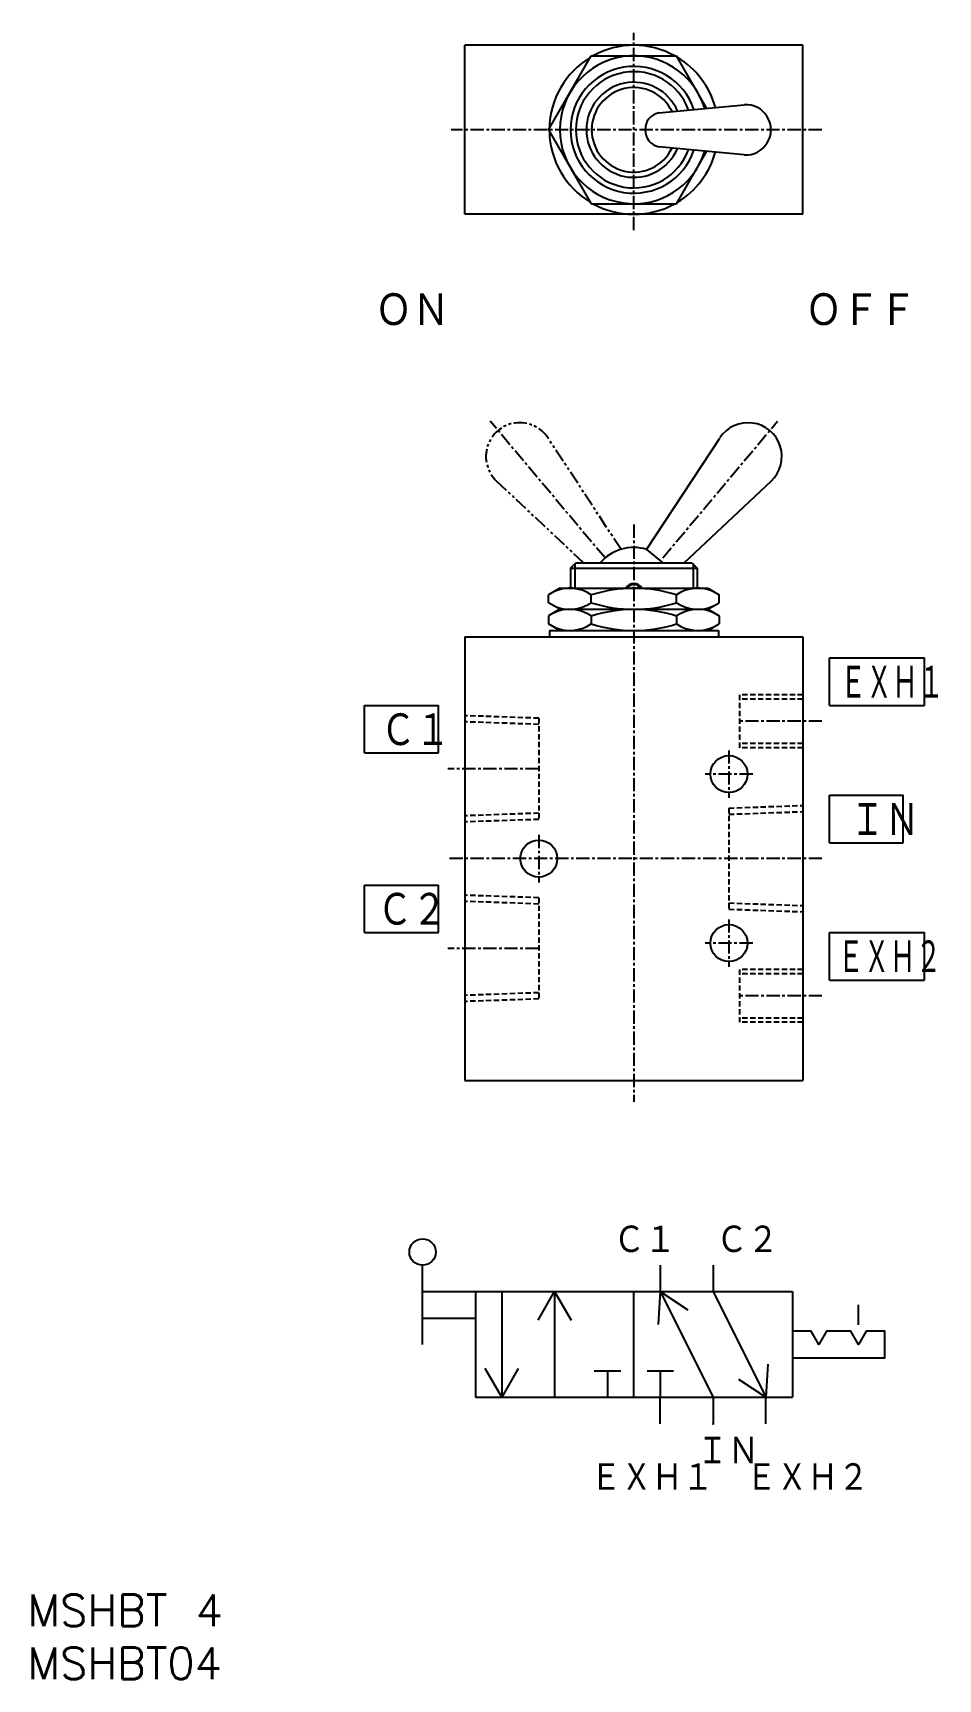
# Model space of a CAD drawing. Extents: x 1 to 86, y 0 to 156.
import ezdxf

# ---------------------------------------------------------------- set-up
doc = ezdxf.new("R2010")
doc.units = 0
for name, pattern in [('CENTER', [2, 1.25, -0.25, 0.25, -0.25]), ('DASHED', [0.75, 0.5, -0.25]), ('PHANTOM', [2.5, 1.25, -0.25, 0.25, -0.25, 0.25, -0.25])]:
    doc.linetypes.add(name, pattern=pattern)
doc.layers.get('0').update_dxf_attribs({"linetype": 'CONTINUOUS'})
doc.layers.add('CENTER', color=1, linetype='CENTER')
doc.styles.get("Standard").update_dxf_attribs({"font": 'txt.shx'})

# ---------------------------------------------------------------- blocks, each defined once
blk = doc.blocks.new('*U4')
at = {"color": 7, "linetype": 'CONTINUOUS'}
blk.add_text('MSHBT04', height=3, dxfattribs=at).set_placement((0, 0))
blk = doc.blocks.new('*U5')
at = {"color": 7, "linetype": 'CONTINUOUS'}
blk.add_text('MSHBT 4', height=3, dxfattribs=at).set_placement((0, 5))
blk = doc.blocks.new('*U6')
at = {"color": 7, "linetype": 'CONTINUOUS', "width": 0.864328}
blk.add_text('ＩＮ', height=2.5, dxfattribs=at).set_placement((63.34, 20.43))
blk = doc.blocks.new('*U7')
at = {"color": 7, "linetype": 'CONTINUOUS', "width": 0.851241}
blk.add_text('ＥＸＨ１', height=2.5, dxfattribs=at).set_placement((53.29, 17.93))
blk = doc.blocks.new('*U8')
at = {"color": 7, "linetype": 'CONTINUOUS', "width": 0.851241}
blk.add_text('ＥＸＨ２', height=2.5, dxfattribs=at).set_placement((68.01, 17.93))
blk = doc.blocks.new('*U9')
at = {"color": 7, "linetype": 'CONTINUOUS', "width": 0.864328}
blk.add_text('Ｃ１', height=2.5, dxfattribs=at).set_placement((55.47, 40.43))
blk = doc.blocks.new('*U10')
at = {"color": 7, "linetype": 'CONTINUOUS', "width": 0.864328}
blk.add_text('Ｃ２', height=2.5, dxfattribs=at).set_placement((65.19, 40.43))
blk = doc.blocks.new('*U11')
at = {"color": 7, "linetype": 'CONTINUOUS', "width": 0.8}
blk.add_text('Ｃ１', height=3, dxfattribs=at).set_placement((33.44, 88.43))
blk = doc.blocks.new('*U12')
at = {"color": 7, "linetype": 'CONTINUOUS', "width": 0.8}
blk.add_text('Ｃ２', height=3, dxfattribs=at).set_placement((33.13, 71.43))
blk = doc.blocks.new('*U13')
at = {"color": 7, "linetype": 'CONTINUOUS', "width": 0.6}
blk.add_text('ＥＸＨ１', height=3, dxfattribs=at).set_placement((76.92, 92.93))
blk = doc.blocks.new('*U14')
at = {"color": 7, "linetype": 'CONTINUOUS', "width": 0.8}
blk.add_text('ＩＮ', height=3, dxfattribs=at).set_placement((77.86, 79.93))
blk = doc.blocks.new('*U15')
at = {"color": 7, "linetype": 'CONTINUOUS', "width": 0.6}
blk.add_text('ＥＸＨ２', height=3, dxfattribs=at).set_placement((76.69, 66.93))
blk = doc.blocks.new('*U16')
at = {"color": 7, "linetype": 'CONTINUOUS', "width": 0.855331}
blk.add_text('ＯＦＦ', height=3, dxfattribs=at).set_placement((73.6, 128.2))
blk = doc.blocks.new('*U17')
at = {"color": 7, "linetype": 'CONTINUOUS', "width": 0.864328}
blk.add_text('ＯＮ', height=3, dxfattribs=at).set_placement((32.88, 128.2))

msp = doc.modelspace()

# ---------------------------------------------------------------- linework, layer by layer
at = {"color": 7, "linetype": 'CONTINUOUS'}
for p, q in [((73.39, 154.68), (41.39, 154.68)), ((41.39, 138.68), (41.39, 154.68)), ((73.39, 138.68), (73.39, 154.68)), ((49.31, 146.68), (53.35, 153.68)), ((53.35, 153.68), (61.43, 153.68)), ((64.3, 148.71), (61.43, 153.68)), ((59.74, 148.28), (67.83, 149.05)), ((49.31, 146.68), (53.35, 139.68)), ((67.83, 144.31), (59.74, 145.08)), ((61.43, 139.68), (64.3, 144.65)), ((53.35, 139.68), (61.43, 139.68)), ((73.39, 138.68), (41.39, 138.68)), ((58.6, 106.95), (65.51, 117.5)), ((62.15, 105.68), (70.38, 113.42)), ((58.6, 106.95), (60.12, 105.68)), ((51.39, 105.18), (51.89, 105.68)), ((51.39, 105.18), (51.39, 103.28)), ((51.39, 105.18), (63.39, 105.18)), ((51.89, 105.68), (62.89, 105.68)), ((62.89, 105.68), (63.39, 105.18)), ((63.39, 105.18), (63.39, 103.28)), ((50.39, 103.28), (49.31, 102.65)), ((50.39, 103.28), (64.39, 103.28)), ((57.72, 103.28), (57.88, 103.44)), ((57.86, 103.28), (57.95, 103.37)), ((64.39, 103.28), (65.47, 102.65)), ((49.31, 101.9), (49.31, 102.65)), ((50.39, 101.28), (49.31, 101.9)), ((53.35, 101.9), (53.35, 102.65)), ((61.43, 101.9), (61.43, 102.65)), ((64.39, 101.28), (65.47, 101.9)), ((65.47, 101.9), (65.47, 102.65)), ((50.39, 101.28), (49.31, 100.65)), ((49.31, 100.65), (49.31, 99.9)), ((50.39, 99.28), (49.31, 99.9)), ((50.39, 101.28), (64.39, 101.28)), ((53.35, 100.65), (53.35, 99.9)), ((61.43, 100.65), (61.43, 99.9)), ((64.39, 101.28), (65.47, 100.65)), ((64.39, 99.28), (65.47, 99.9)), ((65.47, 100.65), (65.47, 99.9)), ((41.39, 98.68), (41.39, 56.68)), ((41.39, 98.68), (57.39, 98.68)), ((49.39, 99.28), (65.39, 99.28)), ((49.39, 99.28), (49.39, 98.68)), ((57.39, 99.28), (57.39, 98.68)), ((57.39, 98.68), (73.39, 98.68)), ((65.39, 99.28), (65.39, 98.68)), ((73.39, 98.68), (73.39, 56.68)), ((75.89, 92.18), (75.89, 96.68)), ((75.89, 96.68), (84.89, 96.68)), ((84.89, 92.18), (84.89, 96.68)), ((31.89, 87.68), (31.89, 92.18)), ((31.89, 92.18), (38.89, 92.18)), ((38.89, 87.68), (38.89, 92.18)), ((75.89, 92.18), (84.89, 92.18)), ((31.89, 87.68), (38.89, 87.68)), ((75.89, 79.18), (75.89, 83.68)), ((75.89, 83.68), (82.89, 83.68)), ((82.89, 79.18), (82.89, 83.68)), ((75.89, 79.18), (82.89, 79.18)), ((31.89, 70.68), (31.89, 75.18)), ((31.89, 75.18), (38.89, 75.18)), ((38.89, 70.68), (38.89, 75.18)), ((31.89, 70.68), (38.89, 70.68)), ((75.89, 66.18), (75.89, 70.68)), ((75.89, 70.68), (84.89, 70.68)), ((84.89, 66.18), (84.89, 70.68)), ((75.89, 66.18), (84.89, 66.18)), ((41.39, 56.68), (73.39, 56.68)), ((37.39, 31.68), (37.39, 39.18)), ((59.89, 39.18), (59.89, 36.68)), ((64.89, 39.18), (64.89, 36.68)), ((37.39, 36.68), (42.39, 36.68)), ((42.39, 36.68), (72.39, 36.68)), ((42.39, 36.68), (42.39, 26.68)), ((44.89, 36.68), (44.89, 26.68)), ((48.33, 33.97), (49.89, 36.68)), ((49.89, 36.68), (49.89, 26.68)), ((49.89, 36.68), (51.45, 33.97)), ((57.39, 26.68), (57.39, 36.68)), ((59.89, 36.68), (59.7, 33.56)), ((59.89, 36.68), (64.89, 26.68)), ((59.89, 36.68), (62.5, 34.96)), ((64.89, 36.68), (69.89, 26.68)), ((72.39, 36.68), (72.39, 26.68)), ((78.64, 33.55), (78.64, 35.43)), ((37.39, 34.18), (42.39, 34.18)), ((70.08, 29.8), (69.89, 26.68)), ((44.89, 26.68), (43.33, 29.39)), ((46.45, 29.39), (44.89, 26.68)), ((53.64, 29.18), (56.14, 29.18)), ((54.89, 29.18), (54.89, 26.68)), ((58.64, 29.18), (61.14, 29.18)), ((59.89, 29.18), (59.89, 26.68)), ((67.28, 28.4), (69.89, 26.68)), ((42.39, 26.68), (72.39, 26.68)), ((59.89, 24.18), (59.89, 26.68)), ((64.89, 26.68), (64.89, 24.18)), ((69.89, 24.18), (69.89, 26.68))]:
    msp.add_line(p, q, dxfattribs=at)
at = {"color": 3, "linetype": 'PHANTOM'}
for p, q in [((56.18, 106.95), (49.27, 117.5)), ((52.63, 105.68), (44.4, 113.42))]:
    msp.add_line(p, q, dxfattribs=at)
at = {"color": 3, "linetype": 'CONTINUOUS'}
for p, q in [((51.79, 105.58), (51.79, 103.28)), ((62.99, 105.58), (62.99, 103.28))]:
    msp.add_line(p, q, dxfattribs=at)
at = {"color": 3, "linetype": 'DASHED'}
for p, q in [((73.39, 93.18), (67.39, 93.18)), ((67.39, 93.18), (67.39, 88.18)), ((73.39, 92.78), (67.39, 92.78)), ((48.39, 90.38), (41.38, 90.63)), ((48.39, 90.97), (41.4, 91.21)), ((48.39, 90.97), (48.39, 81.39)), ((73.39, 88.58), (67.39, 88.58)), ((73.39, 88.18), (67.39, 88.18)), ((66.39, 82.47), (73.37, 82.71)), ((48.39, 81.98), (41.39, 81.73)), ((48.39, 81.39), (41.41, 81.15)), ((66.39, 82.47), (66.39, 72.89)), ((66.39, 81.88), (73.39, 82.13)), ((48.39, 73.38), (41.38, 73.63)), ((48.39, 73.97), (41.4, 74.21)), ((48.39, 73.97), (48.39, 64.39)), ((66.39, 73.48), (73.4, 73.23)), ((66.39, 72.89), (73.38, 72.65)), ((73.39, 67.18), (67.39, 67.18)), ((67.39, 67.18), (67.39, 62.18)), ((73.39, 66.78), (67.39, 66.78)), ((48.39, 64.98), (41.39, 64.73)), ((48.39, 64.39), (41.41, 64.15)), ((73.39, 62.58), (67.39, 62.58)), ((73.39, 62.18), (67.39, 62.18))]:
    msp.add_line(p, q, dxfattribs=at)
at = {"color": 7, "linetype": 'CONTINUOUS'}
msp.add_lwpolyline([(72.39, 30.43), (81.14, 30.43), (81.14, 32.93), (79.36, 32.93), (78.64, 31.68), (77.92, 32.93), (75.61, 32.93), (74.89, 31.68), (74.17, 32.93), (72.39, 32.93)], dxfattribs=at)
for centre, radius in [((66.39, 85.68), 1.75), ((48.39, 77.68), 1.75), ((66.39, 69.68), 1.75), ((37.39, 40.43), 1.25)]:
    msp.add_circle(centre, radius, dxfattribs=at)
for centre, radius, start, end in [((57.39, 146.68), 8, 61.045, 118.955), ((57.39, 146.68), 8, 121.045, 178.955), ((57.39, 146.68), 7, 16.725, 343.275), ((57.39, 146.68), 8, 15.2995, 58.955), ((57.39, 146.68), 6, 18.6369, 341.3631), ((57.39, 146.68), 4.5, 23.1611, 336.8389), ((57.39, 146.68), 4, 25.4648, 334.5352), ((60.09, 146.68), 1.64, 102.1105, 257.8895), ((67.98, 146.68), 2.38, 266.5612, 93.4388), ((57.39, 146.68), 8, 181.045, 238.955), ((57.39, 146.68), 8, 301.045, 344.7005), ((57.39, 146.68), 8, 241.045, 298.955), ((68.19, 115.75), 3.2, 313.2203, 146.7797), ((57.39, 102.88), 4.25, 73.4155, 138.7898), ((51.33, 99.7), 3.58, 55.6158, 115.6158), ((57.39, 89.9), 13.37, 72.412, 107.588), ((57.39, 102.88), 0.85, 28.0725, 151.9275), ((57.39, 102.88), 0.75, 32.231, 147.769), ((57.39, 102.88), 0.45, 62.734, 117.266), ((63.45, 99.7), 3.58, 64.3842, 124.3842), ((51.33, 104.86), 3.58, 244.3842, 304.3842), ((57.39, 114.65), 13.37, 252.412, 287.588), ((63.45, 104.86), 3.58, 235.6158, 295.6158), ((51.33, 97.7), 3.58, 55.6158, 115.6158), ((51.33, 102.86), 3.58, 244.3842, 304.3842), ((57.39, 87.9), 13.37, 72.412, 107.588), ((57.39, 112.65), 13.37, 252.412, 287.588), ((63.45, 97.7), 3.58, 64.3842, 124.3842), ((63.45, 102.86), 3.58, 235.6158, 295.6158)]:
    msp.add_arc(centre, radius, start, end, dxfattribs=at)
at = {"color": 3, "linetype": 'CONTINUOUS'}
msp.add_arc((57.39, 146.68), 5.5, 19.8612, 340.1388, dxfattribs=at)
at = {"color": 3, "linetype": 'PHANTOM'}
msp.add_arc((46.59, 115.75), 3.2, 33.2203, 226.7797, dxfattribs=at)
at = {"color": 7, "linetype": 'CONTINUOUS'}
msp.add_point((64.89, 24.18), dxfattribs=at)
at = {"layer": 'CENTER', "color": 1, "linetype": 'CENTER'}
for p, q in [((57.39, 137.18), (57.39, 155.85)), ((75.18, 146.68), (40.11, 146.68)), ((54.66, 106.14), (43.79, 119.09)), ((60.12, 106.14), (70.99, 119.09)), ((57.39, 109.3), (57.39, 54.66)), ((75.19, 90.68), (67.39, 90.68)), ((66.39, 87.93), (66.39, 83.43)), ((48.39, 86.18), (39.79, 86.18)), ((68.64, 85.68), (64.14, 85.68)), ((48.39, 79.93), (48.39, 75.43)), ((75.19, 77.68), (39.79, 77.68)), ((66.39, 71.93), (66.39, 67.43)), ((48.39, 69.18), (39.79, 69.18)), ((68.64, 69.68), (64.14, 69.68)), ((75.19, 64.68), (67.39, 64.68))]:
    msp.add_line(p, q, dxfattribs=at)

# ---------------------------------------------------------------- block references
at = {"color": 7, "linetype": 'CONTINUOUS'}
for name in ['*U17', '*U16', '*U13', '*U11', '*U14', '*U12', '*U15', '*U9', '*U10', '*U6', '*U7', '*U8', '*U5', '*U4']:
    msp.add_blockref(name, (0, 0), dxfattribs=at)

doc.saveas('drawing.dxf')
